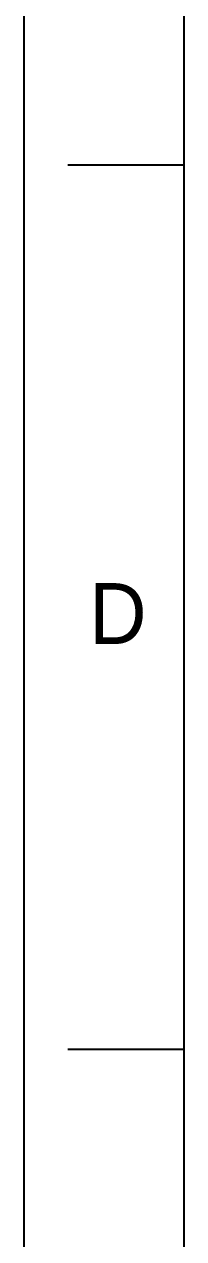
# Model space of a CAD drawing. Extents: x 10170 to 11010, y -16669 to -16075.
# Drawn here: x 10169.9 to 10189.9, y -16562.4 to -16410.2 of the extents above; entities that cross this region are included whole.
import ezdxf

# ---------------------------------------------------------------- set-up
doc = ezdxf.new("R2010")
doc.units = 0
doc.header["$MEASUREMENT"] = 0
doc.layers.get('0').update_dxf_attribs({"linetype": 'CONTINUOUS'})
doc.styles.get("Standard").update_dxf_attribs({"font": 'Gulim.ttf'})

msp = doc.modelspace()

# ---------------------------------------------------------------- linework, layer by layer
at = {"color": 7, "linetype": 'Continuous'}
for p, q in [((10169.86116, -16669.47442), (10169.86116, -16075.4746)), ((10189.86115, -16095.47459), (10189.86115, -16649.47443)), ((10189.86106, -16427.87459), (10175.32504, -16427.87459)), ((10189.86106, -16538.67459), (10175.32504, -16538.67459))]:
    msp.add_line(p, q, dxfattribs=at)

# ---------------------------------------------------------------- texts
at = {"insert": (10181.60827, -16484.04606), "char_height": 7.62383, "attachment_point": 5}
msp.add_mtext_dynamic_manual_height_columns('D', width=10, gutter_width=12.5, heights=[0], dxfattribs=at)

doc.saveas('drawing.dxf')
